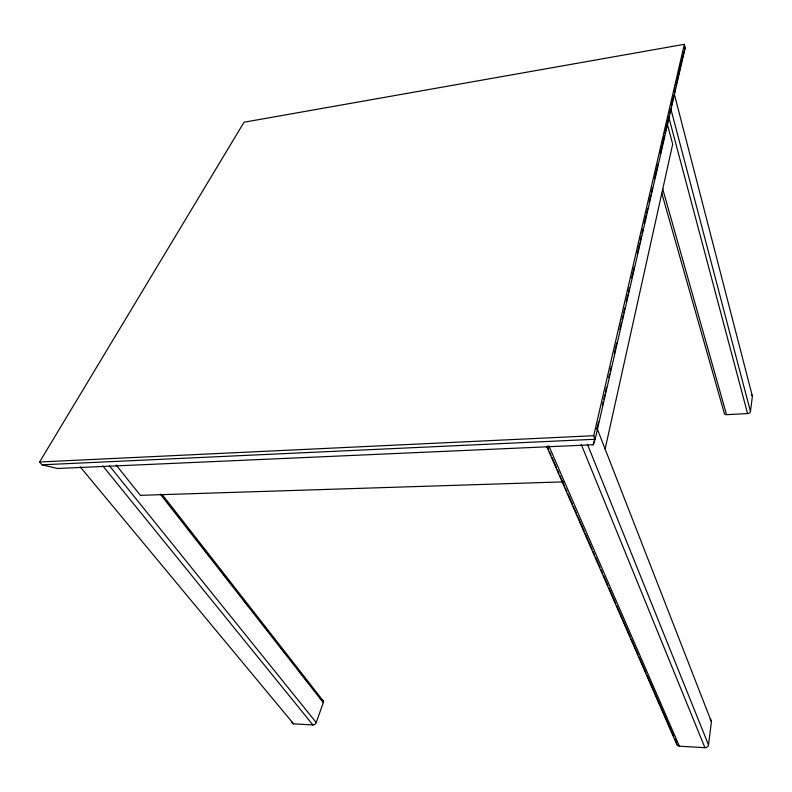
<?xml version="1.0" encoding="UTF-8"?>
<svg xmlns="http://www.w3.org/2000/svg" width="792" height="792" viewBox="0 0 792 792"><rect width="100%" height="100%" fill="white"/><g stroke="black" fill="none" stroke-linecap="round" stroke-linejoin="round"><path stroke-width="1.19" d="M674.665 738.58L676.635 743.114A3.217 2.871 -18.5 0 0 679.378 746.203L704.92 747.688A3.257 2.921 -14.5 0 0 708.513 744.935L711.424 721.75A3.217 2.841 -14.1 0 0 710.751 719.681M661.766 193.189L724.205 412.889A2.663 1.861 -14.5 0 0 726.541 414.671L747.579 413.572A2.693 1.881 -13.5 0 0 750.469 411.493L752.39 396.208L674.517 94.911M605.068 449.262L672.695 144.154L667.329 124.126M685.179 47.738L595.139 439.263L593.297 444.757L57.569 468.488L42.026 464.805L39.6 461.983L244.035 122.225L684.347 44.312L685.179 47.738L681.605 61.578M42.026 464.805L595.139 439.263L593.733 435.709L684.347 44.312M593.297 444.757L594.683 438.748M596.891 429.145L598.554 421.948M602.425 405.138L603.257 401.534M603.811 399.138L604.92 394.337M605.474 391.931L606.573 387.13M608.791 377.527L609.622 373.923M610.167 371.527L611.276 366.716M614.325 353.519L616.81 342.708M619.849 329.502L621.512 322.304M622.067 319.899L623.165 315.097M623.72 312.701L624.829 307.9M626.215 301.891L627.868 294.693M628.422 292.288L629.531 287.486M631.749 277.883L634.234 267.082M637.273 253.876L639.768 243.065M640.322 240.669L641.421 235.868M641.975 233.462L643.084 228.66M644.193 223.859L646.133 215.444M646.688 213.038L647.787 208.227M649.173 202.217L650.836 195M651.39 192.595L652.499 187.783M654.717 178.16L658.043 163.736M660.261 154.113L664.409 136.075M664.963 133.67L669.121 115.632M669.676 113.226L670.784 108.425M671.339 106.019L673.834 95.198M674.388 92.793L675.497 87.981M676.051 85.576L681.308 62.726M80.18 466.864L293.575 723.829L312.909 724.947A2.911 2.148 -42.4 0 0 316.236 722.561L323.275 702.623A2.861 2.109 -41.2 0 0 322.037 700.078M39.6 461.983L593.733 435.709M563.211 481.873L140.382 495.337L116.137 465.003M102.762 465.835L312.909 724.947M109.464 465.854L316.236 722.561M162.578 495.02L323.017 700.623M168.043 503.306L169.567 505.256M187.823 528.63L189.347 530.581M204.564 550.054L206.088 552.004M207.603 553.954L209.128 555.905M224.344 575.378L225.869 577.328M227.383 579.279L229.67 582.199M244.124 600.702L245.649 602.653M247.173 604.593L248.688 606.543M263.904 626.027L265.429 627.967M266.953 629.917L268.468 631.867M280.645 647.45L282.17 649.4M283.694 651.341L287.496 656.212M300.425 672.774L301.95 674.715M303.475 676.665L306.514 680.566M320.206 698.089L321.73 700.039M160.301 494.129L323.275 702.623M547.114 446.153L548.599 449.549M549.589 451.816L551.074 455.222M552.064 457.489L556.509 467.686M557.499 469.953L558.984 473.359M559.974 475.626L564.419 485.823M565.409 488.09L566.894 491.495M567.884 493.753L572.329 503.959M573.319 506.227L576.289 513.028M577.269 515.295L584.189 531.165M585.179 533.432L592.099 549.292M593.089 551.559L594.574 554.964M595.564 557.231L600.009 567.428M600.999 569.696L602.484 573.101M603.474 575.368L607.919 585.565M608.909 587.832L615.829 603.702M616.819 605.969L630.165 636.57M631.155 638.837L638.075 654.707M639.065 656.974L645.985 672.844M646.975 675.111L673.675 736.312M546.737 446.589L676.853 744.589M548.787 445.757L679.378 746.203M581.199 444.282L704.92 747.688M587.446 444.312L708.513 744.935M596.99 428.185L711.424 721.75M662.647 188.734L726.541 414.671M668.686 116.83L747.579 413.572M670.735 108.484L750.469 411.493M293.575 723.829A2.891 2.109 -42.7 0 1 291.931 721.839M710.157 719.195A3.217 2.841 -14.1 0 1 710.473 719.423M751.994 395.089A2.663 1.841 -13.6 0 1 752.39 396.208M751.291 394.654A2.663 1.841 -13.6 0 1 751.558 394.772"/></g></svg>
